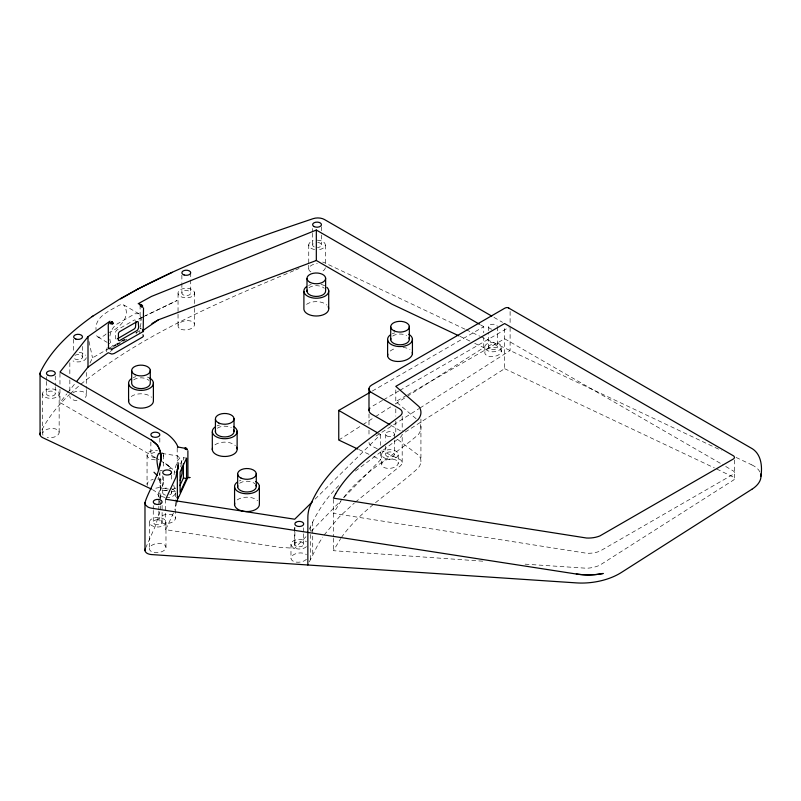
<?xml version="1.0" encoding="UTF-8"?>
<svg xmlns="http://www.w3.org/2000/svg" width="801" height="801" viewBox="0 0 801 801"><rect width="100%" height="100%" fill="white"/><g stroke="black" fill="none" stroke-linecap="round" stroke-linejoin="round"><path stroke-width="0.6" stroke-dasharray="4 3" d="M166.728 490.703L160.771 490.022L160.771 482.092L159.269 473.191M160.761 497.661L160.771 482.092M159.96 471.579L159.739 484.445L160.44 487.819L168.5 489.071M139.684 332.725L139.885 330.573M106.633 351.819L107.144 347.043M159.92 499.814L160.861 494.087L159.759 500.034M176.861 502.107L174.798 510.117M159.83 511.859L155.264 526.237L145.281 548.795M159.319 502.417L159.729 500.955M488.6 346.973L488.79 346.312A4.426 2.553 0 0 1 493.746 344.54A4.426 2.553 0 0 1 497.441 347.143L497.251 347.794A4.426 2.553 0 0 1 492.295 349.576A4.426 2.553 0 0 1 488.6 346.973L488.6 332.645M140.195 327.229C141.116 322.973 142.588 316.886 138.883 313.712L123.694 304.941L120.801 304.63L118.648 305.531C109.727 310.778 94.788 316.655 96.03 329.702M180.365 464.25L183.409 457.691L186.553 458.182M305.982 536.69L294.708 548.315L279.229 547.273L165.697 529.681L174.288 511.208M309.326 529.281C316.415 512.77 326.387 497.531 339.354 485.016M309.326 561.891L318.047 544.48L322.753 537.131M90.002 363.023L92.505 357.867L107.644 349.126M482.763 561.181L333.416 550.698L340.695 538.572M42.002 429.666C48.991 416.4 58.733 404.815 69.487 394.442M180.185 466.542L181.296 465.181M341.316 500.435L333.416 513.371L586.532 553.241A20.125 11.625 0 0 0 599.839 551.188L733.716 474.012A4.546 2.623 0 0 0 733.716 471.218L722.712 464.67M160.44 487.819L160.771 487.328L160.771 490.022M324.095 535.038L339.354 516.835L354.412 502.928M341.316 537.611C361.601 508.985 392.74 491.333 418.212 468.034A27.855 15.389 -6.9 0 0 419.043 455.639L396.765 438.778M154.833 457.291L59.965 402.513L66.783 393.912M67.534 392.961L75.114 383.399M343.509 497.671C363.474 471.318 393.691 456.039 418.212 434.673A27.975 16.15 0 0 0 419.043 421.857M136.06 333.496L137.091 332.435M311.188 531.323L340.665 500.925M344.13 497.351L380.545 459.804L380.545 450.182M315.063 499.143L380.545 434.542L378.392 433.311M70.318 393.601L79.149 385.722M355.354 502.127L400.39 465.872A9.312 5.136 -6.9 0 0 399.469 459.223L381.707 450.813M355.354 471.088L400.39 437.246A9.322 5.377 0 0 0 402.192 434.282L402.192 462.878M80.911 384.15C144.29 333.286 220.325 301.737 294.558 270.368M106.102 333.927C103.78 336.66 96.781 339.724 96.11 333.997M112.691 347.264L116.035 345.041M116.876 344.49L119.88 342.498M110.188 351.469L112.13 350.177M338.753 440.039L361.862 425.301M362.913 424.63L374.478 417.261M375.529 416.59L391.288 406.548M395.484 403.864L405.997 397.166M407.048 396.495L483.744 347.604L483.744 337.772M375.909 436.094L418.893 408.69M419.944 408.019L510.107 350.528L510.107 326.698M405.206 432.059L504.62 368.68L504.62 325.877M108.195 332.665C118.628 329.531 132.175 316.095 123.694 304.941M121.912 341.206L125.016 339.354M108.726 348.505L124.936 339.143M135.739 332.906L141.146 329.782M117.286 344.71L127.649 338.733M372.295 391.048L483.744 326.708L483.744 332.856M382.528 400.37L371.714 406.618A9.332 5.387 0 0 0 370.723 407.288M383.609 399.749L398.738 391.008M399.819 390.377L509.025 327.329M406.568 395.374L395.794 401.591L416.69 419.183M407.649 394.743L504.62 338.753L721.631 464.049M171.955 489.601L176.33 487.769M181.547 464.59L181.346 461.126L179.905 457.962L177.562 460.605L175.219 468.044A15.369 3.244 -81.2 0 0 173.777 477.466M142.188 317.296L137.762 319.529L144.5 316.265M143.289 316.735L177.121 300.485L145.632 315.724M295.689 269.907L299.083 268.525M116.185 345.261L113.121 345.631L108.145 342.938M160 470.798L162.403 470.217M169.351 468.565L171.684 468.174L175.169 472.36M160.23 460.405L171.684 468.174M167.679 465.361L168.37 465.381L164.535 462.898M525.076 564.154L586.532 568.239A20.265 11.194 -6.9 0 0 599.839 565.166L733.716 479.929A4.526 2.503 -6.9 0 0 733.716 477.246L715.513 468.445M171.504 491.253L177.462 491.934M162.012 453.456L177.161 455.799L179.905 457.962M138.883 313.712L134.979 313.782L117.286 323.894C110.628 327.889 107.094 339.203 112.27 345.321M465.101 329.241L324.445 262.698A9.412 5.196 -6.9 0 0 322.613 262.067M466.222 329.772L479.729 336.16M480.85 336.69L721.351 450.462M736.029 457.411L751.849 464.89M459.984 336.36L470.167 341.176M474.693 343.319L483.744 347.604M504.62 368.68L714.382 467.914M377.261 448.72L371.714 446.087A9.312 5.146 -6.9 0 1 369.902 440.34M359.078 449.651L369.241 454.467M373.767 456.6L380.545 459.804M140.075 328.42L141.206 329.051M152.4 489.651C156.746 491.534 159.499 495.879 159.93 500.525M493.917 317.356L502.547 322.342M480.51 324.836L483.744 326.708M390.928 425.321L399.469 430.247A9.322 5.377 0 0 1 401.571 432.109M140.105 328.01L141.216 328.65M97.962 337.061L107.124 342.357M155.915 457.912L159.149 459.784M167.809 465.441L171.214 468.124M158.298 477.036L160.771 483.784M89.001 341.396L92.505 357.867M160.17 501.686L160.27 505.071M160.3 506.192L160.41 509.566M734.387 460.024L734.387 478.808M510.107 311.479L510.107 324.365M501.236 347.564A8.27 4.776 0 0 1 488.139 350.908A8.27 4.776 0 0 1 489.681 342.688A8.27 4.776 0 0 1 501.236 347.564L501.236 351.809A8.29 4.576 -6.9 0 1 488.139 356.105A8.29 4.576 -6.9 0 1 489.701 348.055A8.29 4.576 -6.9 0 1 501.216 351.809M497.441 326.838L497.441 347.143M488.6 326.668L488.6 331.444M484.795 346.543L484.795 352.17M420.925 419.023L420.925 461.766M402.192 416.31L402.192 430.688M398.227 454.858A8.29 4.786 0 0 1 385.211 458.362A8.29 4.786 0 0 1 386.452 450.102A8.29 4.786 0 0 1 398.227 454.858L398.227 463.469A8.32 4.596 -6.9 0 1 385.201 467.924A8.32 4.596 -6.9 0 1 386.472 459.854A8.32 4.596 -6.9 0 1 398.207 463.469M395.794 389.877L395.794 404.024M395.794 408.88L395.794 416.18M395.794 421.046L395.794 434.412M394.382 434.142L394.382 438.918M394.382 440.109L394.382 454.437A4.426 2.553 0 0 1 387.754 456.65A4.426 2.553 0 0 1 387.754 452.235A4.426 2.553 0 0 1 394.382 454.437M385.541 434.142L385.541 441.301M385.541 446.077L385.541 454.437M381.697 454.027L381.697 464.029M380.545 434.542L380.545 445.376M368.991 413.987L368.991 425.151M368.991 430.107L368.991 436.315M333.416 499.313L333.416 537.01M333.416 538.262L333.416 550.698M325.326 245.116L325.326 262.968M321.441 226.793L321.441 233.962M321.441 235.154L321.441 244.706M312.72 522.012L312.72 554.622M312.64 228.485L312.64 232.07M312.64 233.261L312.64 245.206M310.307 527.218L310.307 533.256M310.307 534.457L310.307 559.819M308.745 244.796L308.745 263.99M308.745 265.191L308.745 268.786M303.669 527.789L303.669 532.565M303.669 533.756L303.669 544.51M294.878 527.258L294.878 530.843M294.878 532.034L294.878 543.979M294.708 527.709L294.708 548.315M290.973 544.259L290.973 558.277M194.543 292.575L194.543 307.143M194.543 308.355L194.543 324.135M190.718 272.761L190.718 278.728M190.718 279.929L190.718 293.066A4.426 2.553 0 0 1 184.08 295.269A4.426 2.553 0 0 1 184.08 290.853A4.426 2.553 0 0 1 190.718 293.066M183.409 457.691L183.409 460.084M181.877 275.154L181.877 282.312M181.877 283.504L181.877 293.066M178.042 293.546L178.042 313.021M178.042 314.242L178.042 326.418M177.201 448.129L177.201 465.051M175.439 492.775L175.439 501.266M175.439 502.487L175.439 518.257A8.32 4.596 -6.9 0 1 162.993 523.283A8.32 4.596 -6.9 0 1 163.034 515.283A8.32 4.596 -6.9 0 1 175.419 518.257M171.534 475.153L171.534 481.131M171.534 490.683L171.534 493.066M165.977 522.232A8.29 4.786 0 0 1 153.532 526.377A8.29 4.786 0 0 1 153.532 518.087A8.29 4.786 0 0 1 165.977 522.232L165.977 547.363A8.32 4.596 -6.9 0 1 153.522 552.39A8.32 4.596 -6.9 0 1 153.562 544.39A8.32 4.596 -6.9 0 1 165.957 547.373M165.697 499.233L165.697 529.681M163.644 455.058L163.644 468.395M163.644 476.885L163.644 482.943M162.753 475.764L162.753 492.485M162.102 505.411L162.102 522.132M159.82 438.197L159.82 444.175M158.848 492.775L158.848 504.98M158.848 506.202L158.848 509.857M158.848 511.078L158.848 519.619M153.261 505.611L153.261 509.196M153.261 510.397L153.261 522.332M150.868 442.052L150.868 455.188M149.386 522.232L149.386 548.735M147.054 455.058L147.054 484.315M140.105 305.171L140.105 320.8M86.288 372.455L86.288 388.385M86.288 389.606L86.288 395.734M82.483 346.402L82.483 357.156M73.642 339.244L73.642 351.178M69.837 362.693L69.837 374.998M69.837 379.924L69.837 393.451M59.965 373.286L59.965 384.25M59.965 389.116L59.965 402.513M59.154 393.351L59.154 432.2M55.269 375.999L55.269 385.551M55.269 386.743L55.269 393.912A4.426 2.553 0 0 1 48.24 395.674A4.426 2.553 0 0 1 49.111 391.278A4.426 2.553 0 0 1 55.269 393.912M46.488 376.61L46.488 380.195M46.488 381.386L46.488 393.331M42.593 393.882L42.593 434.062M751.839 464.9A31.009 17.131 -6.9 0 1 760.299 472.87M116.175 339.013A3.184 1.842 -60 0 1 115.674 338.703L115.674 331.774A3.184 1.842 -60 0 1 116.796 330.142L134.358 320.01A3.184 1.842 -60 0 1 135.479 320.34M239.629 483.283A9.322 5.387 0 0 1 254.948 483.824M239.309 480.96A12.436 7.179 0 0 1 240.971 480.32M237.186 499.944A12.436 7.179 0 0 1 257.612 500.655M306.523 304.39A12.436 7.179 0 0 1 326.948 305.111M308.635 285.406A12.436 7.179 0 0 1 311.209 284.515M320.951 284.395A12.436 7.179 0 0 1 325.096 285.987M390.217 351.068A12.466 6.889 -6.9 0 1 396.385 348.175M402.993 347.524A12.466 6.889 -6.9 0 1 410.012 349.546M392.35 333.747A12.436 7.179 0 0 1 394.923 332.846M308.966 287.739A9.322 5.387 0 0 1 324.285 288.27M392.68 336.08A9.322 5.387 0 0 1 406.618 335.589M175.219 488.37A15.369 3.244 -81.2 0 1 173.767 485.216M131.204 396.545A12.436 7.179 0 0 1 151.629 397.266M133.316 377.561A12.436 7.179 0 0 1 135.88 376.67M147.414 377.071A12.436 7.179 0 0 1 149.777 378.132M217.381 428.225A9.322 5.387 0 0 1 231.319 427.744M214.938 444.885A12.436 7.179 0 0 1 235.364 445.596M217.061 425.902A12.436 7.179 0 0 1 219.624 425.001M133.647 379.894A9.322 5.387 0 0 1 148.966 380.425M491.734 329.201A4.426 2.553 0 0 1 490.002 324.896A4.426 2.553 0 0 1 497.321 326.177M317.757 242.433A4.426 2.553 0 0 1 321.461 245.036A4.426 2.553 0 0 1 317.466 247.499M314.232 246.928A4.426 2.553 0 0 1 314.463 242.883M317.316 240.17A8.29 4.786 0 0 1 325.296 244.485A8.29 4.786 0 0 1 318.918 249.622M314.623 249.532A8.29 4.786 0 0 1 308.785 245.416A8.29 4.786 0 0 1 313.131 240.731M325.306 267.734A8.32 4.596 -6.9 0 1 320.941 272M310.978 271.909A8.32 4.596 -6.9 0 1 309.506 266.973A8.32 4.596 -6.9 0 1 317.316 263.619M86.288 357.757A8.29 4.786 0 0 1 73.041 360.961M79.119 352.4A8.29 4.786 0 0 1 85.717 355.304M74.934 355.354A4.426 2.553 0 0 1 81.892 355.874A4.426 2.553 0 0 1 79.209 359.619A4.426 2.553 0 0 1 73.642 357.156M72.991 392.6A8.32 4.596 -6.9 0 1 84.606 392.45A8.32 4.596 -6.9 0 1 83.134 399.048M77.006 400.49A8.32 4.596 -6.9 0 1 69.857 395.914M43.004 435.213A8.32 4.596 -6.9 0 1 50.453 428.555A8.32 4.596 -6.9 0 1 58.974 433.411A8.32 4.596 -6.9 0 1 47.119 437.556M162.533 452.655A8.29 4.786 0 0 1 162.533 457.451M155.344 459.844A8.29 4.786 0 0 1 147.124 454.427A8.29 4.786 0 0 1 157.497 450.432M155.584 457.641A4.486 2.583 0 0 1 150.958 454.517A4.486 2.583 0 0 1 157.386 452.745M157.497 478.988A8.32 4.596 -6.9 0 1 163.334 484.164A8.32 4.596 -6.9 0 1 153.191 488.27M147.344 485.476A8.32 4.596 -6.9 0 1 153.201 479.348M171.204 491.764A4.426 2.553 0 0 1 170.693 494.297L169.892 494.778A4.426 2.553 0 0 1 168.901 495.118M165.517 495.148A4.426 2.553 0 0 1 162.863 492.154A4.426 2.553 0 0 1 167.659 490.242M171.294 488.63A8.29 4.786 0 0 1 175.159 494.017A8.29 4.786 0 0 1 167.149 497.561M164.996 497.401A8.29 4.786 0 0 1 159.139 491.534A8.29 4.786 0 0 1 169.291 488.149M306.473 546.622A8.29 4.786 0 0 1 293.967 547.924A8.29 4.786 0 0 1 293.917 540.585A8.29 4.786 0 0 1 306.443 541.836M306.453 559.268A8.32 4.596 -6.9 0 1 293.967 561.571A8.32 4.596 -6.9 0 1 293.947 554.492A8.32 4.596 -6.9 0 1 306.443 554.672M178.042 462.958L178.983 463.168L178.042 462.958M295.689 542.748L295.148 543.328A4.426 2.553 0 0 0 299.584 546.793A4.426 2.553 0 0 0 303.138 543.008A4.426 2.553 0 0 0 295.689 542.748M181.046 296.77A8.29 4.786 0 0 0 194.483 293.827A8.29 4.786 0 0 0 183.349 288.58A8.29 4.786 0 0 0 181.046 296.77M181.046 329.291A8.32 4.596 -6.9 0 0 194.463 325.346A8.32 4.596 -6.9 0 0 183.379 321.201A8.32 4.596 -6.9 0 0 181.046 329.291M45.347 397.186A8.29 4.786 0 0 0 58.994 394.603A8.29 4.786 0 0 0 48.29 389.066A8.29 4.786 0 0 0 45.347 397.186M386.833 435.944A4.426 2.553 0 0 0 394.232 434.803A4.426 2.553 0 0 0 388.815 431.679A4.426 2.553 0 0 0 386.833 435.944M154.683 524.104A4.426 2.553 0 0 0 161.992 522.793A4.426 2.553 0 0 0 156.365 519.799A4.426 2.553 0 0 0 154.683 524.104"/><path stroke-width="1.2" d="M111.84 349.386L143.179 331.534L143.519 307.884M112.07 322.122L111.84 323.854L111.84 321.842L110.288 323.484L111.84 322.152L112.19 323.844L112.19 322.072L111.169 323.794L111.84 321.842L112.841 323.714L112.19 322.072M141.086 305.862L141.086 305.081L142.578 305.892L140.896 305.331L141.967 306.993L140.415 305.351L142.188 306.833L140.415 305.351L142.498 306.483L140.415 305.351L142.368 305.521M144.981 550.527L144.981 502.658C149.787 485.636 174.368 454.297 151.359 440.059L42.763 377.361A9.342 5.397 0 0 1 40.42 372.024C51.664 348.876 71.539 331.374 92.115 316.605L120.611 298.523L137.922 289.031C193.882 259.894 253.506 238.678 313.191 218.643A9.332 5.387 0 0 1 324.445 219.514L491.754 316.105M160.771 460.445L160.771 453.336M387.594 355.724L387.614 339.824M760.95 476.235C762.522 465.802 761.13 453.096 750.647 447.779L508.555 307.954M178.142 466.562L178.383 464.77L177.291 471.429L177.401 498.292L178.092 497.731L177.442 498.312M177.291 497.601L177.642 498.092L177.281 497.231M186.232 478.758L187.003 478.467M185.191 448.119C188.015 448.94 183.379 447.449 186.943 449.701L184.821 448.63L185.562 448.149L186.533 448.58L177.472 446.928M143.149 330.312L142.928 329.672M143.329 330.573L143.179 329.912M143.449 330.843L143.369 330.172M143.329 331.664L143.479 331.003M143.479 331.123L143.479 330.443M177.802 467.864L177.482 469.356M177.802 447.098C177.231 443.183 169.992 434.933 164.535 432.44L59.965 372.065L88 336.69L109.977 321.191L108.245 324.846L108.535 348.765M141.407 305.051L141.557 306.102L140.846 305.511L142.368 306.673L141.376 305.471M176.861 502.107L178.192 496.52M159.359 466.893L160.771 459.574M178.283 465.641L175.809 477.496L165.697 499.233L294.708 519.228L312.41 501.766M180.185 480.51L181.977 473.771L182.187 466.442M179.865 485.656L183.409 478.007L183.409 463.669M186.553 478.487L180.105 492.365L180.105 472.049L186.553 458.182L186.553 478.487L183.409 478.007M178.833 496.83L187.674 477.766M111.689 322.513L110.848 323.714L112.52 322.362L113.131 323.614C110.117 322.392 111.409 322.182 110.558 323.614L111.84 322.523M177.381 470.207L177.622 468.585M76.626 381.486L88 367.138L107.404 353.321L108.245 352.75L111.84 354.082L114.042 353.561L142.608 337.071L143.479 336.08L142.928 334.748M111.84 349.016L109.457 348.705L108.245 347.684M92.966 316.025L92.115 316.605M111.619 322.122L110.848 322.693L112.841 322.693M142.648 330.693L158.438 319.799L316.325 260.495L392.11 304.25L458.853 335.829M751.849 489.291L621.346 572.495A46.929 25.922 -6.9 0 1 576.32 582.888L151.709 554.582A9.161 5.066 -6.9 0 1 146.393 552.83L145.412 551.749A9.402 5.196 -6.9 0 1 145.281 548.795M117.487 338.763L134.358 328.891A3.184 1.842 -60 0 0 135.479 327.269L135.91 321.672M151.95 323.544L158.438 319.799M357.947 449.121L338.753 440.039L338.753 410.422L370.132 392.3M137.762 289.081L120.621 298.903M184.951 448.39C188.976 448.78 182.588 447.949 187.003 449.511L185.291 448.099M137.922 289.031L172.255 272.3M479.429 324.215L316.325 230.047L151.469 296.43L138.203 303.709L139.674 303.919M177.401 469.927L177.512 469.156M185.462 448.34L186.243 448.45L184.821 448.63L186.973 449.111L185.211 448.25M177.291 471.429L177.512 471.368M140.756 305.181L142.037 305.351M141.266 305.221L142.608 306.092L141.757 305.371M187.444 477.546L189.927 477.556M185.201 448.48L187.013 449.311L185.782 448.73M187.424 477.466L189.837 477.516M185.722 448.56L185.752 448.9M141.186 305.151C143.069 304.891 141.777 307.734 141.266 305.722M140.896 305.421L142.578 306.292L141.827 305.622M151.359 489.061L42.763 437.686A9.332 5.156 -6.9 0 1 40.41 432.74M389.867 424.7L371.714 414.227A9.332 5.387 0 0 1 369.902 408.089M338.753 410.422L377.321 432.69M151.359 440.059L157.587 445.326M153.982 472.23L157.266 475.574M112.41 322.413L112.52 323.794L112.14 322.493M157.927 445.787L160.751 453.206M160.771 455.038L159.679 453.096L158.478 453.746C155.584 458.803 157.547 464.79 158.478 470.157M187.885 450.683L187.925 476.445M144.981 502.658L145.482 504.84L147.534 506.783A9.051 5.227 0 0 0 151.709 508.214L576.209 574.007A46.618 26.914 0 0 0 596.565 574.497L603.213 573.476A46.618 26.914 0 0 1 576.309 573.957M412.425 338.963L412.435 353.832M40.07 434.673L40.05 373.236M409.331 326.377L409.331 339.073M390.718 327.028L390.718 339.724M368.991 388.695L368.991 410.272M328.71 290.623L328.71 308.385M325.617 278.047L325.617 290.733A9.322 5.387 0 0 1 315.744 296.43A9.322 5.387 0 0 1 307.133 290.092M316.325 230.047L316.325 260.495M307.854 564.995L307.854 517.186A7.77 1.672 -81 0 1 309.897 506.512C326.197 464.78 366.698 441.701 400.39 415.669A9.322 5.377 0 0 0 399.469 408.68L371.714 392.65A9.332 5.387 0 0 1 371.714 385.041L504.61 308.305A7.77 4.486 -60 0 1 509.236 308.555M307.003 278.698L307.003 291.384M303.899 291.494L303.899 309.256A12.436 7.179 0 0 0 318.548 315.884A12.436 7.179 0 0 0 328.18 306.683M259.384 486.177L259.384 503.939A12.436 7.179 0 0 1 246.217 511.539A12.436 7.179 0 0 1 234.743 503.078M256.28 473.591L256.28 486.287M237.667 474.242L237.667 486.928M237.136 431.118L237.136 448.88M234.563 487.038L234.563 504.8M234.032 418.533L234.032 431.218M215.419 419.183L215.419 431.869M212.315 431.979L212.315 449.741M153.391 382.778L153.391 400.54A12.436 7.179 0 0 1 140.235 408.14A12.436 7.179 0 0 1 128.761 399.679M150.288 370.202L150.288 382.888A9.322 5.387 0 0 1 141.547 388.585A9.322 5.387 0 0 1 131.684 383.539L131.684 370.853M128.581 383.649L128.581 401.411M88 336.69L88 367.138M760.65 473.972A31.009 17.131 -6.9 0 1 751.869 489.311M326.948 287.349A12.436 7.179 0 0 1 323.974 296.71A12.436 7.179 0 0 1 307.514 296.13A12.436 7.179 0 0 1 306.523 286.628M139.865 304.16A3.134 1.862 -58.6 0 1 140.075 304.791M255.759 481.531A12.436 7.179 0 0 1 256.11 491.474A12.436 7.179 0 0 1 238.918 492.074A12.436 7.179 0 0 1 237.186 482.182M255.869 485.005A9.322 5.387 0 0 1 247.529 491.984A9.322 5.387 0 0 1 237.797 485.636M408.81 334.317A12.436 7.179 0 0 1 409.161 344.26A12.436 7.179 0 0 1 391.969 344.861A12.436 7.179 0 0 1 390.237 334.968M412.235 352.26A12.466 6.889 -6.9 0 1 399.859 361.421A12.466 6.889 -6.9 0 1 387.864 354.122M408.921 337.792A9.322 5.387 0 0 1 400.58 344.77A9.322 5.387 0 0 1 390.848 338.423M149.777 378.132A12.436 7.179 0 0 1 150.127 388.074A12.436 7.179 0 0 1 132.936 388.675A12.436 7.179 0 0 1 131.204 378.783M233.622 429.947A9.322 5.387 0 0 1 225.291 436.925A9.322 5.387 0 0 1 215.549 430.578M233.512 426.472A12.436 7.179 0 0 1 233.862 436.415A12.436 7.179 0 0 1 216.671 437.016A12.436 7.179 0 0 1 214.938 427.123M236.595 447.178A12.436 7.179 0 0 1 225.471 456.47A12.436 7.179 0 0 1 212.495 448.019M138.663 327.018L138.233 328.851A3.184 1.842 -60 0 1 137.111 330.483L119.539 340.615A3.184 1.842 -60 0 1 118.418 340.285L118.418 333.356A3.184 1.842 -60 0 1 119.539 331.734L137.111 321.591A3.184 1.842 -60 0 1 138.233 321.922L138.663 327.018M335.709 493.766L333.416 498.142L586.532 538.022A20.125 11.625 0 0 0 599.839 535.959L733.716 458.783A4.546 2.623 0 0 0 733.716 455.989L504.62 323.534L395.794 386.362L419.043 406.628A27.975 16.15 0 0 1 418.212 419.444C390.247 443.504 354.903 460.875 335.709 493.766M295.689 522.442L295.148 523.033A4.426 2.553 0 0 0 299.584 526.487A4.426 2.553 0 0 0 303.138 522.703A4.426 2.553 0 0 0 295.689 522.442M170.693 474.002L169.892 474.472A4.426 2.553 0 0 1 162.843 473.071A4.426 2.553 0 0 1 168.04 469.977A4.426 2.553 0 0 1 170.693 474.002M240.931 478.017A9.322 5.387 0 0 0 256.14 474.893A9.322 5.387 0 0 0 243.844 468.845A9.322 5.387 0 0 0 240.931 478.017M310.267 282.473A9.322 5.387 0 0 0 325.476 279.339A9.322 5.387 0 0 0 313.181 273.301A9.322 5.387 0 0 0 310.267 282.473M393.982 330.803A9.322 5.387 0 0 0 409.191 327.679A9.322 5.387 0 0 0 396.895 321.642A9.322 5.387 0 0 0 393.982 330.803M218.683 422.958A9.322 5.387 0 0 0 233.892 419.834A9.322 5.387 0 0 0 221.597 413.787A9.322 5.387 0 0 0 218.683 422.958M134.948 374.628A9.322 5.387 0 0 0 150.157 371.494A9.322 5.387 0 0 0 137.852 365.456A9.322 5.387 0 0 0 134.948 374.628M75.855 339.063A4.426 2.553 0 0 0 82.483 336.851A4.426 2.553 0 0 0 75.855 334.648A4.426 2.553 0 0 0 75.855 339.063M48.24 375.369A4.426 2.553 0 0 0 55.269 373.606A4.426 2.553 0 0 0 49.111 370.973A4.426 2.553 0 0 0 48.24 375.369M152.35 436.675A4.486 2.583 0 0 0 159.729 435.293A4.486 2.583 0 0 0 153.962 432.29A4.486 2.583 0 0 0 152.35 436.675M314.232 226.623A4.426 2.553 0 0 0 321.401 225.071A4.426 2.553 0 0 0 315.484 222.267A4.426 2.553 0 0 0 314.232 226.623M184.08 274.973A4.426 2.553 0 0 0 190.718 272.761A4.426 2.553 0 0 0 184.08 270.548A4.426 2.553 0 0 0 184.08 274.973M154.683 503.809A4.426 2.553 0 0 0 161.992 502.497A4.426 2.553 0 0 0 156.365 499.494A4.426 2.553 0 0 0 154.683 503.809"/></g></svg>
